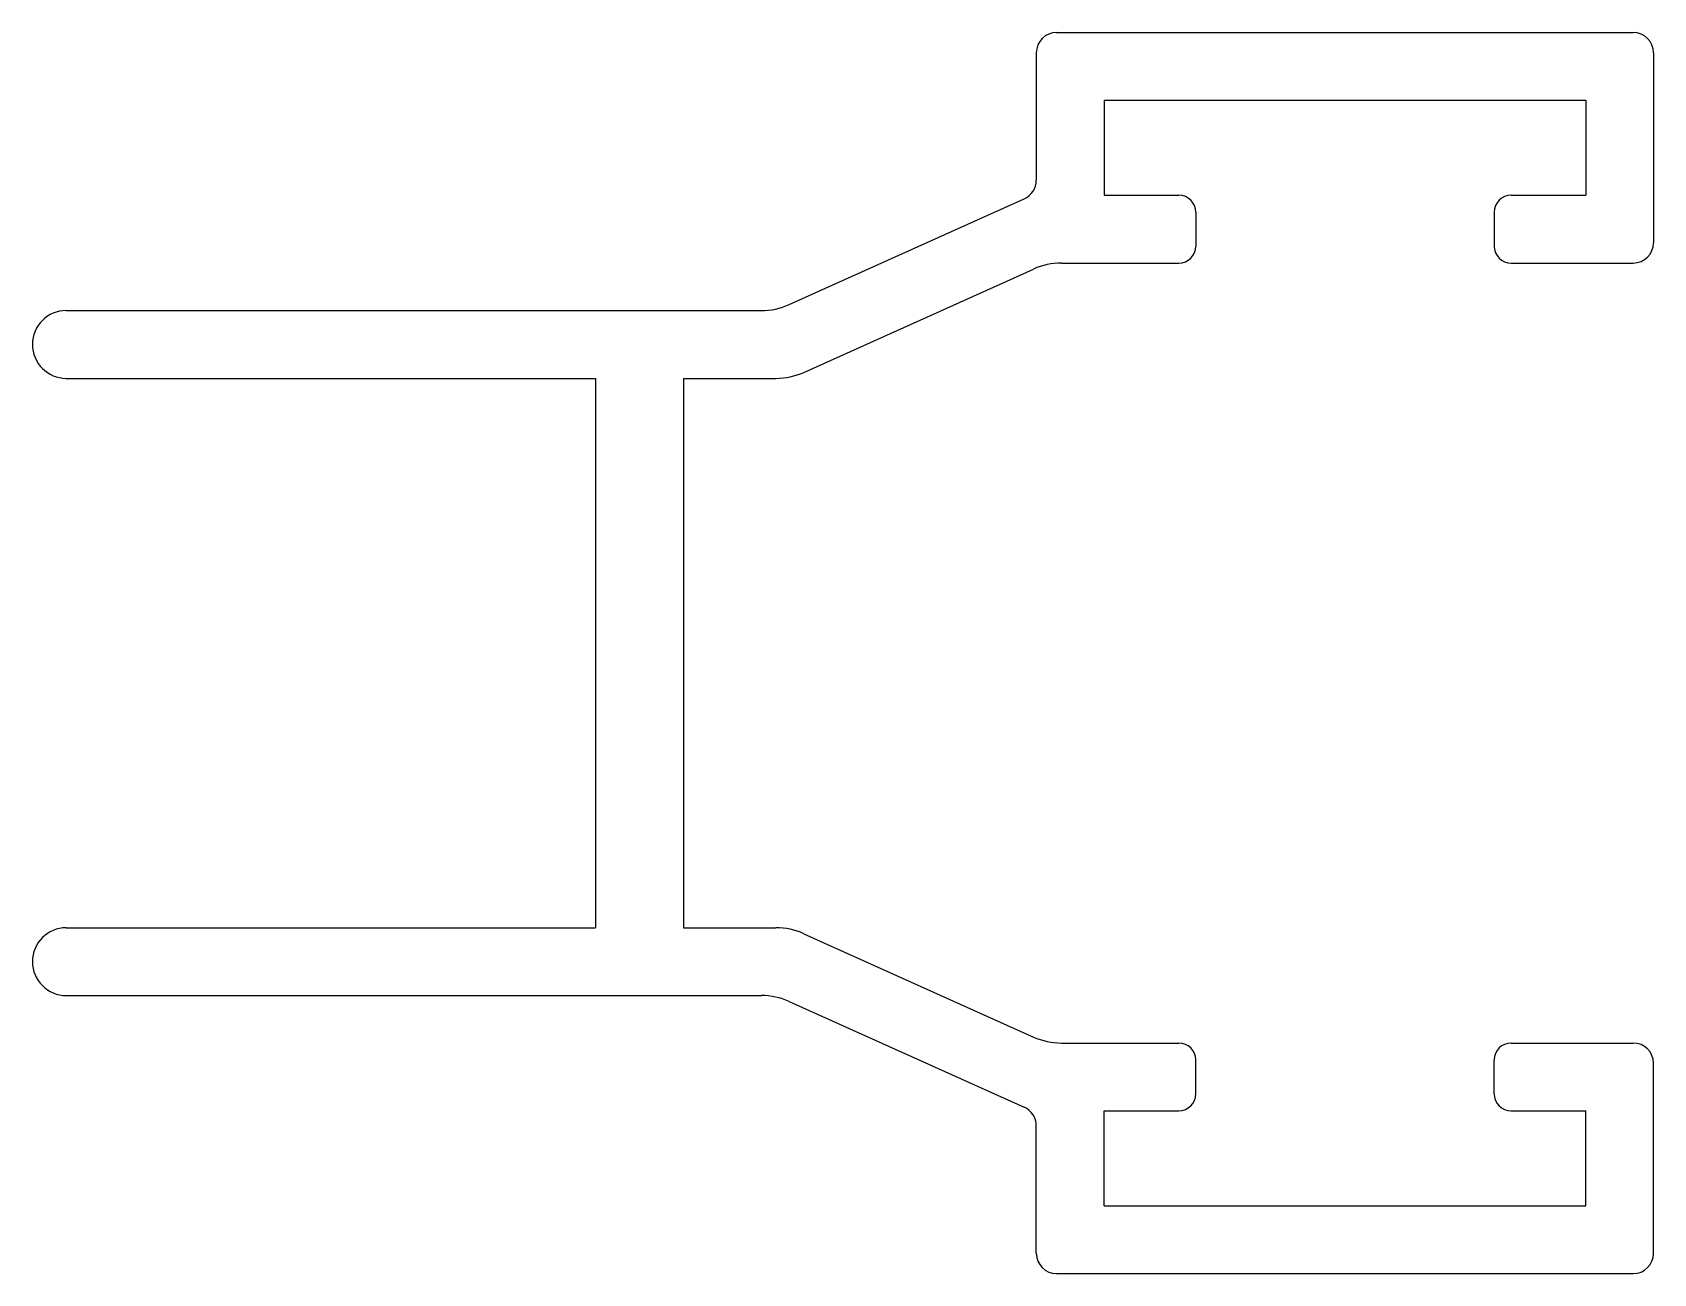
# Model space of a CAD drawing. Extents: x 1320.8 to 1344.7, y 1814 to 1832.3.
import ezdxf

# ---------------------------------------------------------------- set-up
doc = ezdxf.new("R2010")
doc.units = 0
doc.layers.get('0').update_dxf_attribs({"linetype": 'CONTINUOUS'})

msp = doc.modelspace()

# ---------------------------------------------------------------- linework, layer by layer
at = {"linetype": 'CONTINUOUS'}
for p, q in [((1335.863, 1832.322), (1344.363, 1832.322)), ((1335.563, 1832.022), (1335.563, 1830.143)), ((1344.663, 1832.022), (1344.663, 1829.222)), ((1336.563, 1831.322), (1336.563, 1829.922)), ((1336.563, 1831.322), (1343.663, 1831.322)), ((1343.663, 1831.322), (1343.663, 1829.922)), ((1331.921, 1828.31), (1335.386, 1829.87)), ((1336.563, 1829.922), (1337.663, 1829.922)), ((1342.563, 1829.922), (1343.663, 1829.922)), ((1337.913, 1829.672), (1337.913, 1829.172)), ((1342.313, 1829.672), (1342.313, 1829.172)), ((1332.135, 1827.31), (1335.522, 1828.834)), ((1335.933, 1828.922), (1337.663, 1828.922)), ((1342.563, 1828.922), (1344.363, 1828.922)), ((1321.263, 1828.222), (1331.51, 1828.222)), ((1321.263, 1827.222), (1329.063, 1827.222)), ((1329.063, 1827.222), (1329.063, 1819.122)), ((1330.363, 1827.222), (1330.363, 1819.122)), ((1330.363, 1827.222), (1331.725, 1827.222)), ((1321.263, 1819.122), (1329.063, 1819.122)), ((1330.363, 1819.122), (1331.725, 1819.122)), ((1332.135, 1819.034), (1335.522, 1817.51)), ((1321.263, 1818.122), (1331.51, 1818.122)), ((1331.921, 1818.034), (1335.386, 1816.475)), ((1335.933, 1817.422), (1337.663, 1817.422)), ((1342.563, 1817.422), (1344.363, 1817.422)), ((1337.913, 1816.672), (1337.913, 1817.172)), ((1342.313, 1816.672), (1342.313, 1817.172)), ((1344.663, 1814.322), (1344.663, 1817.122)), ((1336.563, 1815.022), (1336.563, 1816.422)), ((1336.563, 1816.422), (1337.663, 1816.422)), ((1342.563, 1816.422), (1343.663, 1816.422)), ((1343.663, 1815.022), (1343.663, 1816.422)), ((1335.563, 1814.322), (1335.563, 1816.202)), ((1336.563, 1815.022), (1343.663, 1815.022)), ((1335.863, 1814.022), (1344.363, 1814.022))]:
    msp.add_line(p, q, dxfattribs=at)
for centre, radius, start, end in [((1335.863, 1832.022), 0.3, 90, 180), ((1344.363, 1832.022), 0.3, 0, 90), ((1335.263, 1830.143), 0.3, 294.2233, 0), ((1337.663, 1829.672), 0.25, 0, 90), ((1342.563, 1829.672), 0.25, 90, 180), ((1337.663, 1829.172), 0.25, 270, 360), ((1342.563, 1829.172), 0.25, 180, 270), ((1344.363, 1829.222), 0.3, 270, 360), ((1335.933, 1827.922), 1, 90, 114.2233), ((1321.263, 1827.722), 0.5, 90, 270), ((1331.51, 1829.222), 1, 270, 294.2233), ((1331.725, 1828.222), 1, 270, 294.2233), ((1321.263, 1818.622), 0.5, 90, 270), ((1331.725, 1818.122), 1, 65.7767, 90), ((1331.51, 1817.122), 1, 65.7767, 90), ((1335.933, 1818.422), 1, 245.7767, 270), ((1337.663, 1817.172), 0.25, 0, 90), ((1342.563, 1817.172), 0.25, 90, 180), ((1344.363, 1817.122), 0.3, 0, 90), ((1337.663, 1816.672), 0.25, 270, 360), ((1342.563, 1816.672), 0.25, 180, 270), ((1335.263, 1816.202), 0.3, 0, 65.7767), ((1335.863, 1814.322), 0.3, 180, 270), ((1344.363, 1814.322), 0.3, 270, 360)]:
    msp.add_arc(centre, radius, start, end, dxfattribs=at)

doc.saveas('drawing.dxf')
